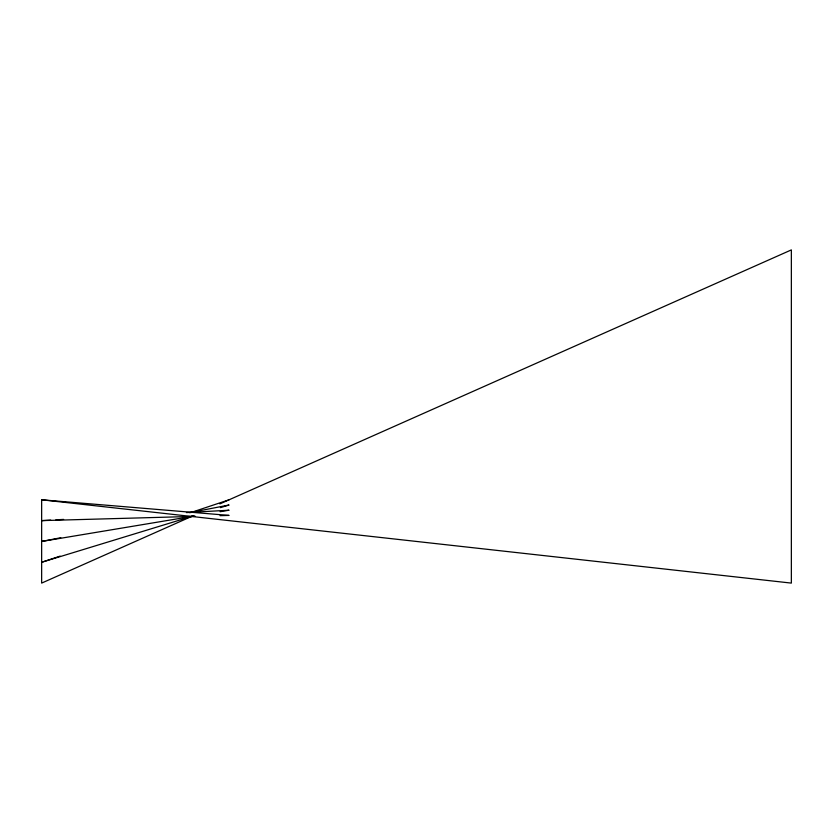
<?xml version="1.0" encoding="UTF-8"?>
<svg xmlns="http://www.w3.org/2000/svg" width="833" height="833" viewBox="0 0 833 833"><rect width="100%" height="100%" fill="white"/><g stroke="black" fill="none" stroke-linecap="round" stroke-linejoin="round"><path stroke-width="1.25" d="M192.538 516.033L41.65 583.1L41.65 499.8L229.075 515.419L220.027 515.669M219.87 503.892L791.35 249.9L791.35 583.1L41.65 499.8M60.143 556.111L41.65 562.275L193.079 516.002M190.851 512.545L229.075 499.8M220.391 507.661L229.075 505.006L189.549 512.691M60.778 537.733L41.65 541.45L194.412 515.991M220.089 511.712L229.075 510.212L186.415 512.587M50.698 520.125L41.65 520.625L195.463 516.356M55.873 519.834L63.62 519.407"/></g></svg>
